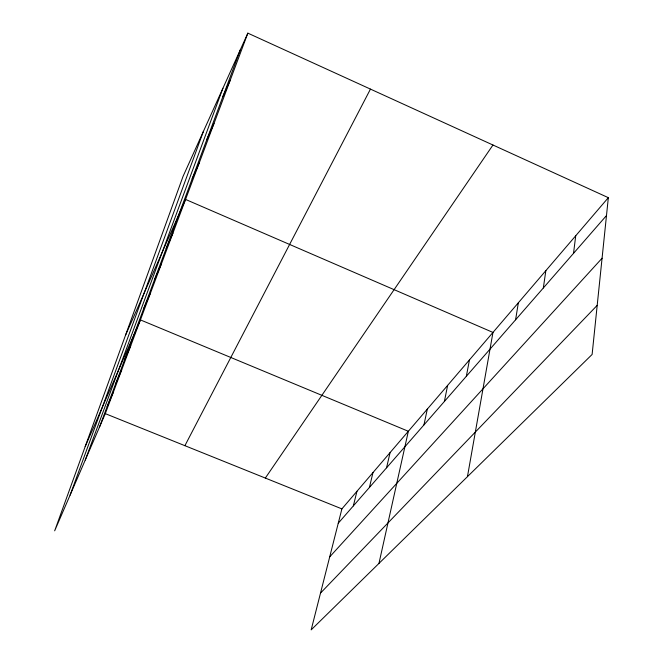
<?xml version="1.0" encoding="UTF-8"?>
<svg xmlns="http://www.w3.org/2000/svg" width="663" height="663" viewBox="0 0 663 663"><rect width="100%" height="100%" fill="white"/><g stroke="black" fill="none" stroke-linecap="round" stroke-linejoin="round"><path stroke-width="0.99" d="M608.336 197.673L592.117 354.456L311.179 629.85L341.893 508.886L608.336 197.673L247.854 33.15L183.054 176.375L54.664 530.823L105.309 413.646L247.854 33.15M573.52 253.349L575.733 235.755M543.337 287.974L545.848 270.661M515.59 319.798L518.35 302.776M467.448 476.664L492.965 332.428L185.557 199.43L125.448 335.403M466.338 376.286L469.462 359.885M444.384 401.48L447.633 385.377M423.947 424.908L427.312 409.112M378.971 563.393L408.342 431.273L140.423 319.906L85.179 446.572M386.562 467.796L390.076 452.605M369.415 487.471L372.979 472.57M353.346 505.902L356.951 491.291M70.079 495.162L203.425 131.34M85.245 460.064L222.909 88.278M99.326 427.494L240.503 49.385M115.486 384.209L121.702 369.879M107.141 406.552L113.24 392.463M124.404 360.324L130.744 345.746M143.921 308.063L150.501 293.005M154.62 279.396L161.324 264.123M166.156 248.509L172.977 233.02M192.137 178.927L199.19 163.04M206.839 139.545L214 123.5M222.901 96.541L230.16 80.372M184.902 445.685L370.451 89.107M265.324 478.064L492.957 145.023M338.254 523.206L606.488 215.541M329.71 556.87L602.07 258.238M320.511 593.095L597.197 305.353M105.309 413.646L341.893 508.886"/></g></svg>
